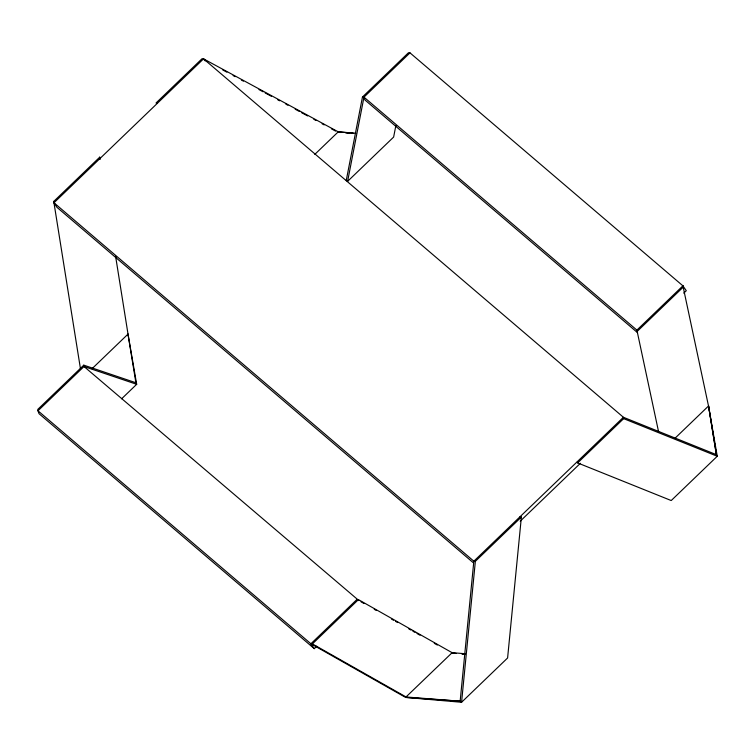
<?xml version="1.0" encoding="UTF-8"?>
<svg xmlns="http://www.w3.org/2000/svg" width="755" height="755" viewBox="0 0 755 755"><rect width="100%" height="100%" fill="white"/><g stroke="black" fill="none" stroke-linecap="round" stroke-linejoin="round"><path stroke-width="1.13" d="M519.865 516.911L521.375 517.043L475.357 561.324L461.569 702.273L405.558 697.403L310.9 643.77L37.986 410.795L37.75 409.436L83.777 365.156L135.9 382.757L136.683 384.304L121.621 398.791M521.375 517.043L507.596 657.992L461.569 702.273L460.154 701.206L406.096 696.978L312.41 643.902L310.9 643.77L314.278 648.649L316.789 646.233M683.775 293.129L686.286 290.713L682.907 285.834L409.993 52.859L408.483 52.727L362.466 97.008L346.271 180.351L347.611 181.351L393.638 137.07L395.875 125.528M347.611 181.351L363.976 97.14L409.993 52.859M157.531 103.142L156.011 103.01L202.038 58.73L203.548 58.862L623.413 417.279L623.649 418.638L717.25 456.265L708.539 405.888L716.391 454.661L717.25 456.265L671.223 500.546L577.632 462.919L577.396 461.56M80.511 369.082L53.747 201.415L99.764 157.134L100 158.493M353.246 133.257L338.24 131.842L203.548 58.862L53.983 202.774L56.946 207.314L473.489 562.9M92.034 368.723L128.02 334.106L115.581 256.181M314.807 154.379L338.24 131.842L355.869 133.22M310.9 643.77L356.917 599.489L358.427 599.621L452.113 652.697L465.042 653.707M682.907 285.834L636.89 330.114L637.126 331.473L683.143 287.193L682.907 285.834L708.511 406.011L675.036 438.211M312.41 643.902L358.427 599.621M577.632 462.919L623.649 418.638M520.214 521.195L580.406 463.277M452.113 652.697L405.558 697.403L460.154 701.206L473.838 561.192L623.413 417.279L716.391 454.661L708.539 405.888M338.24 131.842L337.627 132.191L341.128 132.502M456.228 653.443L451.584 653.122L455.076 653.424M462.032 653.849L465.514 654.094M362.466 97.008L363.976 97.14L636.89 330.114L658.605 431.869M345.79 132.908L349.291 133.21M475.357 561.324L473.838 561.192L53.983 202.774L53.747 201.415M462.079 654.028L464.419 654.236M205.143 60.409L207.21 61.532M222.734 69.941L226.877 72.187M233.087 75.557L235.154 76.67M241.364 80.039L243.44 81.162M258.965 89.571L263.108 91.817M265.175 92.941L271.385 96.3M277.595 99.669L279.661 100.792M285.871 104.152L287.948 105.275M295.186 109.201L299.329 111.447M301.396 112.57L307.606 115.93M313.816 119.299L315.892 120.413M322.102 123.782L324.169 124.905M331.417 128.831L335.56 131.077M358.955 600.64L84.003 366.515L83.777 365.156M360.994 601.792L364.042 603.528M374.225 609.294L376.254 610.446M391.524 619.091L393.563 620.251M395.601 621.403L397.63 622.554M408.832 628.896L410.862 630.048M412.9 631.208L414.939 632.36M416.977 633.511L420.025 635.238M434.276 643.317L437.334 645.044M637.579 332.7L364.995 100.019L363.976 97.14M314.278 648.649L39.015 413.674L37.986 410.795L84.003 366.515L136.683 384.304L127.963 333.918L135.9 382.757M203.548 58.862L204.737 60.674M99.764 157.134L100.132 159.456"/></g></svg>
